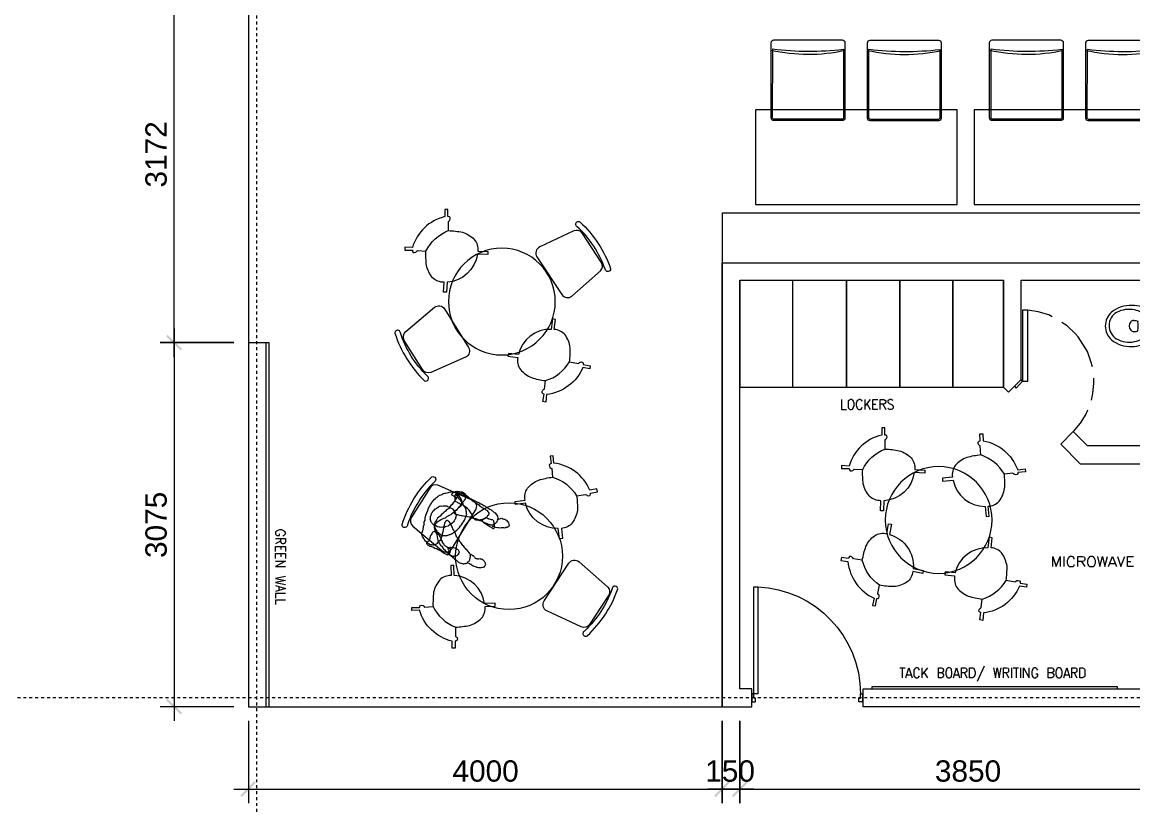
# Model space of a CAD drawing. Header units: feet. Extents: x 24 to 2788, y 15 to 613.
# Drawn here: x 174.3 to 268, y 223.9 to 289.9 of the extents above; entities that cross this region are included whole.
import ezdxf

# ---------------------------------------------------------------- set-up
doc = ezdxf.new("R2010")
doc.units = ezdxf.units.FT
doc.header["$MEASUREMENT"] = 0
doc.linetypes.add('DASHED', pattern=[0.5, 0.25, -0.25])
doc.layers.get('0').update_dxf_attribs({"color": 255, "lineweight": 0})
for name, color, linetype, lineweight in [('Dimmension', 250, 'Continuous', 0), ('Furnatures', 30, 'Continuous', 15), ('Object', 5, 'Continuous', 0), ('Pluming', 4, 'Continuous', 13), ('Text', 251, 'Continuous', 9)]:
    doc.layers.add(name, color=color, linetype=linetype, lineweight=lineweight)
doc.layers.add('Doors', color=7, linetype='Continuous')
doc.layers.add('Grid', color=1, linetype='Continuous')
doc.styles.add('PDF Arial', font='arial.ttf')

# ---------------------------------------------------------------- blocks, each defined once
blk = doc.blocks.new('Chair 6')
at = {"layer": 'Furnatures', "lineweight": 0}
blk.add_lwpolyline([(0.1114, -0.0693), (0.1114, -0.1455, -0.048453), (0.124, -0.1578, -0.197033), (0.1261, -0.1798, -0.226598), (0.1077, -0.1879), (0.1077, -0.2471), (0.0823, -0.2471), (0.0823, -0.1879, -0.26862), (-0.1929, 0.0746), (-0.2564, 0.0704), (-0.2564, 0.0958), (-0.1929, 0.0958, -0.226598), (-0.1851, 0.1143, -0.197033), (-0.163, 0.1124, -0.048453), (-0.1505, 0.1), (-0.0785, 0.1043, 0.184946), (0.1106, -0.0693, 0.037926), (0.2306, -0.0552, 0.118397), (0.3301, 0.005, 0.201904), (0.3605, 0.1039), (0.4452, 0.1082), (0.4452, 0.1336), (0.3562, 0.1293, 0.359728), (0.1003, 0.3667), (0.096, 0.4514), (0.0706, 0.4514), (0.0749, 0.3667, 0.201904), (-0.0214, 0.3288, 0.118397), (-0.0737, 0.2249, 0.037926), (-0.0785, 0.1043)], format="xyb", dxfattribs=at)
blk = doc.blocks.new('Chair5')
at = {"layer": 'Furnatures', "lineweight": 0}
for points in [[(-0.2329, 0.4654, 0.929863), (-0.21, 0.424, -0.122122), (0.2189, 0.4223, 1.036812), (0.2405, 0.4635, 0.12256)], [(-0.191, 0.001, -0.451093), (-0.2475, 0.0654), (-0.201, 0.3836, -0.377014), (-0.143, 0.4287), (0.1475, 0.4288, -0.378245), (0.204, 0.3785), (0.248, 0.063, -0.451121), (0.191, -0.001)]]:
    blk.add_lwpolyline(points, format="xyb", close=True, dxfattribs=at)
blk = doc.blocks.new('Person')
at = {"layer": 'Object', "lineweight": 0}
for points in [[(-0.0839, -0.1905), (-0.0881, -0.1863), (-0.0881, -0.1778), (-0.0923, -0.1736), (-0.0923, -0.1651), (-0.0966, -0.1609), (-0.1008, -0.1524), (-0.1008, -0.144), (-0.105, -0.1355), (-0.1093, -0.127), (-0.1135, -0.1186), (-0.1135, -0.1059), (-0.122, -0.0889), (-0.1304, -0.0635), (-0.1347, -0.0424), (-0.1389, -0.0212), (-0.1389, -0.0127), (-0.1431, 0), (-0.1431, 0.0084), (-0.1431, 0.0169), (-0.1431, 0.0296), (-0.1431, 0.0381), (-0.1431, 0.0465), (-0.1431, 0.055), (-0.1431, 0.0677), (-0.1389, 0.0762), (-0.1389, 0.0846), (-0.1347, 0.0931), (-0.1347, 0.1016), (-0.1304, 0.1101), (-0.1262, 0.1185), (-0.1262, 0.127), (-0.122, 0.1312), (-0.1177, 0.1397), (-0.1093, 0.1482), (-0.105, 0.1566), (-0.1008, 0.1651), (-0.0966, 0.1693), (-0.0881, 0.1778), (-0.0839, 0.182), (-0.0754, 0.1905), (-0.0669, 0.199), (-0.0627, 0.2032), (-0.0542, 0.2117), (-0.0457, 0.2159), (-0.0373, 0.2244), (-0.0288, 0.2286), (-0.0161, 0.2371), (-0.0076, 0.2413), (0.0008, 0.2455), (0.0093, 0.254), (0.022, 0.2582), (0.0305, 0.2625), (0.0347, 0.2625), (0.0389, 0.2625), (0.0432, 0.2625), (0.0474, 0.2625), (0.0516, 0.2625), (0.0559, 0.2625), (0.0601, 0.2625), (0.0643, 0.2582), (0.0686, 0.254), (0.0728, 0.2498), (0.0728, 0.2455), (0.077, 0.2455), (0.077, 0.2413), (0.077, 0.2371), (0.0813, 0.2328), (0.0813, 0.2244), (0.0813, 0.2117), (0.0813, 0.2032), (0.0813, 0.1905), (0.0813, 0.1778), (0.0813, 0.1651), (0.0813, 0.1524), (0.077, 0.1397), (0.0728, 0.127), (0.0686, 0.1143), (0.0686, 0.1016), (0.0601, 0.0889), (0.0559, 0.0719), (0.0516, 0.0592), (0.0474, 0.0465), (0.0389, 0.0338), (0.0347, 0.0254), (0.0262, 0.0127), (0.022, 0), (0.0135, -0.0085), (0.0051, -0.0212), (0.0008, -0.0297), (-0.0034, -0.0381), (-0.0119, -0.0508), (-0.0161, -0.0593), (-0.0203, -0.0678), (-0.0203, -0.0762), (-0.0246, -0.0847), (-0.0246, -0.0889), (-0.0246, -0.0932), (-0.0246, -0.0974), (-0.0246, -0.1016), (-0.0246, -0.1059), (-0.0203, -0.1101), (-0.0203, -0.1143), (-0.0161, -0.1186), (-0.0076, -0.127), (0.0008, -0.1355), (0.0093, -0.1397), (0.0262, -0.1524), (0.0432, -0.1694), (0.0474, -0.1736), (0.0559, -0.1821), (0.0643, -0.1905), (0.0686, -0.1948), (0.0686, -0.199), (0.0728, -0.2032), (0.0728, -0.2075), (0.0728, -0.2117), (0.0728, -0.2159), (0.0728, -0.2202), (0.0728, -0.2244), (0.0686, -0.2286), (0.0686, -0.2329), (0.0686, -0.2371), (0.0643, -0.2371), (0.0601, -0.2413), (0.0559, -0.2456), (0.0516, -0.2498), (0.0474, -0.2498), (0.0432, -0.254), (0.0389, -0.254), (0.0305, -0.2583), (0.0262, -0.2583), (0.0178, -0.2583), (0.0135, -0.2583), (0.0051, -0.2583), (-0.0034, -0.2583), (-0.0119, -0.254), (-0.0203, -0.254), (-0.0288, -0.2498), (-0.0373, -0.2456), (-0.0457, -0.2413), (-0.0542, -0.2371), (-0.0627, -0.2329), (-0.0669, -0.2286), (-0.0754, -0.2202), (-0.0796, -0.2159), (-0.0796, -0.2117), (-0.0839, -0.2075), (-0.0839, -0.2032), (-0.0839, -0.199), (-0.0839, -0.1948)], [(-0.0373, 0.2032), (-0.033, 0.2074), (-0.033, 0.2159), (-0.0288, 0.2201), (-0.0288, 0.2244), (-0.0246, 0.2286), (-0.0203, 0.2328), (-0.0161, 0.2371), (-0.0119, 0.2413), (-0.0076, 0.2455), (-0.0034, 0.2455), (0.0051, 0.2498), (0.0093, 0.2498), (0.0135, 0.2498), (0.0178, 0.254), (0.0262, 0.254), (0.0347, 0.254), (0.0474, 0.254), (0.0643, 0.254), (0.077, 0.254), (0.0897, 0.254), (0.1067, 0.2498), (0.1236, 0.2498), (0.1363, 0.2455), (0.1702, 0.2413), (0.1871, 0.2413), (0.204, 0.2413), (0.221, 0.2371), (0.2379, 0.2371), (0.2506, 0.2371), (0.2675, 0.2371), (0.276, 0.2371), (0.2802, 0.2371), (0.2887, 0.2371), (0.2929, 0.2371), (0.3014, 0.2328), (0.3056, 0.2328), (0.3099, 0.2286), (0.3141, 0.2286), (0.3183, 0.2244), (0.3183, 0.2201), (0.3183, 0.2159), (0.3226, 0.2117), (0.3226, 0.2074), (0.3183, 0.199), (0.3183, 0.1947), (0.3183, 0.1863), (0.3141, 0.182), (0.3099, 0.1736), (0.3099, 0.1693), (0.3056, 0.1609), (0.3014, 0.1566), (0.2972, 0.1482), (0.2929, 0.1439), (0.2845, 0.1397), (0.2802, 0.1355), (0.276, 0.1312), (0.2718, 0.127), (0.2633, 0.1228), (0.2591, 0.1228), (0.2548, 0.1185), (0.2506, 0.1185), (0.2464, 0.1185), (0.2379, 0.1185), (0.2337, 0.1228), (0.2294, 0.1228), (0.2252, 0.127), (0.221, 0.127), (0.2167, 0.1312), (0.204, 0.1355), (0.1956, 0.1439), (0.1829, 0.1482), (0.1702, 0.1566), (0.1617, 0.1609), (0.1575, 0.1609), (0.149, 0.1651), (0.1405, 0.1651), (0.1321, 0.1693), (0.1236, 0.1693), (0.1151, 0.1693), (0.1067, 0.1693), (0.0897, 0.1693), (0.0686, 0.1651), (0.0601, 0.1651), (0.0516, 0.1651), (0.0474, 0.1651), (0.0389, 0.1651), (0.0305, 0.1651), (0.0262, 0.1651), (0.022, 0.1651), (0.0178, 0.1651), (0.0178, 0.1693), (0.0135, 0.1693), (0.0135, 0.1736), (0.0135, 0.1778), (0.0135, 0.182), (0.0178, 0.1905), (0.0178, 0.1947), (0.0135, 0.1947), (0.0093, 0.1947), (0.0051, 0.1947), (0.0008, 0.1947), (-0.0034, 0.1947), (-0.0119, 0.1947), (-0.0161, 0.1947), (-0.0246, 0.1947), (-0.0288, 0.1947), (-0.033, 0.1947), (-0.033, 0.199), (-0.0373, 0.199)], [(0.0178, 0.1609), (0.0135, 0.1439), (0.0135, 0.127), (0.0093, 0.1143), (0.0051, 0.0974), (0.0051, 0.0804), (-0.0034, 0.0677), (-0.0076, 0.0508), (-0.0119, 0.0338), (-0.0161, 0.0211), (-0.0203, 0.0084), (-0.0246, -0.0085), (-0.0288, -0.0212), (-0.033, -0.0339), (-0.033, -0.0466), (-0.033, -0.0508), (-0.033, -0.0551), (-0.033, -0.0635), (-0.033, -0.0678), (-0.033, -0.072), (-0.033, -0.0805), (-0.033, -0.0847), (-0.0288, -0.0889), (-0.0288, -0.0932), (-0.0246, -0.0974), (-0.0246, -0.1016), (-0.0203, -0.1059), (-0.0161, -0.1101), (-0.0119, -0.1143), (-0.0076, -0.1186), (-0.0034, -0.1228), (0.0051, -0.127), (0.0093, -0.127), (0.0178, -0.1313), (0.022, -0.1355), (0.0305, -0.1355), (0.0347, -0.1355), (0.0432, -0.1397), (0.0474, -0.1397), (0.0559, -0.1397), (0.0601, -0.1397), (0.0686, -0.1397), (0.0728, -0.1355), (0.0813, -0.1355), (0.0855, -0.1355), (0.0897, -0.1313), (0.0982, -0.127), (0.1024, -0.127), (0.1067, -0.1228), (0.1109, -0.1186), (0.1151, -0.1143), (0.1194, -0.1059), (0.1236, -0.1016), (0.1278, -0.0974), (0.1321, -0.0932), (0.1363, -0.0847), (0.1405, -0.0805), (0.1448, -0.0678), (0.1532, -0.0551), (0.1575, -0.0381), (0.1617, -0.0254), (0.1659, -0.0085), (0.1659, 0.0084), (0.1702, 0.0211), (0.1702, 0.0381), (0.1702, 0.0508), (0.1702, 0.0677), (0.1702, 0.0804), (0.1659, 0.0931), (0.1659, 0.0974), (0.1659, 0.1058), (0.1617, 0.1101), (0.1617, 0.1185), (0.1575, 0.1228), (0.1532, 0.127), (0.149, 0.1355), (0.1448, 0.1397), (0.1405, 0.1439), (0.1363, 0.1482), (0.1321, 0.1566), (0.1236, 0.1609), (0.1151, 0.1651), (0.1067, 0.1693), (0.0982, 0.1736), (0.0897, 0.182), (0.077, 0.1863), (0.0643, 0.1905), (0.0559, 0.1947), (0.0432, 0.199), (0.0305, 0.2032), (0.022, 0.2074), (0.0178, 0.2074), (0.0135, 0.2117), (0.0093, 0.2117), (0.0051, 0.2117), (0.0008, 0.2117), (-0.0034, 0.2117), (-0.0076, 0.2117), (-0.0076, 0.2074), (-0.0076, 0.2032), (-0.0034, 0.199), (-0.0034, 0.1947), (0.0008, 0.1947), (0.0051, 0.1863), (0.0093, 0.1778), (0.0135, 0.1736), (0.0135, 0.1693), (0.0135, 0.1651)], [(0.2167, 0.2582), (0.2252, 0.2582), (0.2379, 0.2582), (0.2464, 0.2582), (0.2591, 0.2582), (0.2675, 0.2582), (0.276, 0.2582), (0.2845, 0.2582), (0.2929, 0.2582), (0.2972, 0.2582), (0.3056, 0.2582), (0.3141, 0.2582), (0.3183, 0.2582), (0.3268, 0.2582), (0.331, 0.2582), (0.3437, 0.254), (0.3522, 0.254), (0.3607, 0.254), (0.3691, 0.2498), (0.3776, 0.2455), (0.3818, 0.2455), (0.3903, 0.2413), (0.3945, 0.2371), (0.3988, 0.2328), (0.403, 0.2286), (0.403, 0.2244), (0.4072, 0.2201), (0.4072, 0.2117), (0.4115, 0.2074), (0.4115, 0.2032), (0.4115, 0.199), (0.4115, 0.1905), (0.4115, 0.1863), (0.4072, 0.182), (0.4072, 0.1778), (0.4072, 0.1736), (0.403, 0.1693), (0.3988, 0.1651), (0.3988, 0.1609), (0.3945, 0.1566), (0.3903, 0.1524), (0.3861, 0.1482), (0.3818, 0.1482), (0.3776, 0.1439), (0.3734, 0.1439), (0.3691, 0.1439), (0.3607, 0.1397), (0.3564, 0.1397), (0.3522, 0.1397), (0.3437, 0.1397), (0.3395, 0.1397), (0.331, 0.1355), (0.3226, 0.1355), (0.3183, 0.1355), (0.3099, 0.1355), (0.3014, 0.1355), (0.2929, 0.1355), (0.2845, 0.1312), (0.276, 0.1312), (0.2633, 0.1312), (0.2548, 0.127), (0.2464, 0.127), (0.2337, 0.1228), (0.2252, 0.1185), (0.2125, 0.1143), (0.1998, 0.1143), (0.1786, 0.1058), (0.1575, 0.0974), (0.1448, 0.0931), (0.1363, 0.0889), (0.1278, 0.0846), (0.1151, 0.0804), (0.1067, 0.0804), (0.0982, 0.0762), (0.094, 0.0762), (0.0855, 0.0719), (0.0813, 0.0719), (0.0728, 0.0719), (0.0686, 0.0762), (0.0643, 0.0762), (0.0643, 0.0804), (0.0643, 0.0846), (0.0643, 0.0889), (0.0643, 0.0931), (0.0643, 0.0974), (0.0643, 0.1016), (0.0686, 0.1143), (0.0728, 0.127), (0.0728, 0.1397), (0.077, 0.1524), (0.077, 0.1566), (0.077, 0.1609), (0.077, 0.1693), (0.077, 0.1736), (0.077, 0.1778), (0.0728, 0.1863), (0.0686, 0.1905), (0.0686, 0.1947), (0.0643, 0.199), (0.0601, 0.2032), (0.0516, 0.2074), (0.0474, 0.2117), (0.0389, 0.2117), (0.0305, 0.2159), (0.0135, 0.2201), (0.0093, 0.2201), (0.0008, 0.2244), (-0.0034, 0.2244), (-0.0119, 0.2286), (-0.0161, 0.2286), (-0.0203, 0.2286), (-0.0246, 0.2328), (-0.0203, 0.2328), (-0.0161, 0.2328), (-0.0119, 0.2371), (-0.0076, 0.2371), (-0.0034, 0.2371), (0.0008, 0.2371), (0.0051, 0.2371), (0.0135, 0.2371), (0.0178, 0.2413), (0.0262, 0.2413), (0.0347, 0.2413), (0.0432, 0.2413), (0.0516, 0.2413), (0.0643, 0.2455), (0.0728, 0.2455), (0.0855, 0.2455), (0.0982, 0.2498), (0.1151, 0.2498), (0.1278, 0.2498), (0.1448, 0.254), (0.1617, 0.254), (0.1786, 0.254), (0.1956, 0.2582)], [(0.2972, 0.1482), (0.3141, 0.182), (0.3226, 0.182), (0.3268, 0.182), (0.331, 0.182), (0.3353, 0.182), (0.3395, 0.182), (0.3437, 0.1863), (0.3522, 0.1863), (0.3607, 0.1905), (0.3649, 0.1905), (0.3691, 0.1905), (0.3691, 0.1947), (0.3734, 0.1947), (0.3776, 0.1905), (0.3818, 0.1905), (0.3861, 0.1863), (0.3861, 0.182), (0.3903, 0.182), (0.3945, 0.1736), (0.403, 0.1651), (0.4072, 0.1609), (0.4115, 0.1524), (0.4157, 0.1482), (0.4157, 0.1439), (0.4157, 0.1397), (0.4199, 0.1397), (0.4199, 0.1355), (0.4199, 0.1312), (0.4157, 0.1312), (0.4115, 0.1312), (0.4072, 0.1312), (0.403, 0.1312), (0.3988, 0.1312), (0.3903, 0.1312), (0.3861, 0.1312), (0.3818, 0.1312), (0.3776, 0.1312), (0.3734, 0.1312), (0.3691, 0.1312), (0.3649, 0.1312), (0.3607, 0.1312), (0.348, 0.1312), (0.3353, 0.1312), (0.331, 0.1312), (0.3226, 0.1355), (0.3183, 0.1355), (0.3141, 0.1355), (0.3099, 0.1355), (0.3056, 0.1397), (0.3014, 0.1439), (0.2972, 0.1439)], [(-0.0796, -0.0762), (-0.0839, -0.0678), (-0.0881, -0.0593), (-0.0923, -0.0508), (-0.0923, -0.0424), (-0.0966, -0.0297), (-0.0966, -0.0212), (-0.0966, -0.0127), (-0.0966, -0.0043), (-0.0923, 0.0084), (-0.0923, 0.0169), (-0.0881, 0.0254), (-0.0839, 0.0338), (-0.0796, 0.0423), (-0.0754, 0.0508), (-0.0711, 0.0592), (-0.0627, 0.0677), (-0.0542, 0.0719), (-0.0457, 0.0804), (-0.0373, 0.0846), (-0.0288, 0.0889), (-0.0203, 0.0931), (-0.0119, 0.0931), (0.0008, 0.0974), (0.0093, 0.0974), (0.022, 0.0974), (0.0305, 0.0974), (0.0389, 0.0974), (0.0474, 0.0931), (0.0559, 0.0889), (0.0643, 0.0846), (0.0728, 0.0804), (0.077, 0.0804), (0.077, 0.0762), (0.0813, 0.0719), (0.0855, 0.0719), (0.0855, 0.0677), (0.0897, 0.0635), (0.094, 0.055), (0.094, 0.0465), (0.0982, 0.0381), (0.0982, 0.0296), (0.0982, 0.0169), (0.0982, 0.0084), (0.0982, 0), (0.094, -0.0085), (0.0897, -0.0212), (0.0855, -0.0297), (0.0813, -0.0381), (0.077, -0.0466), (0.0686, -0.0551), (0.0601, -0.0635), (0.0559, -0.072), (0.0474, -0.0762), (0.0347, -0.0847), (0.0262, -0.0889), (0.0178, -0.0932), (0.0051, -0.0974), (-0.0034, -0.0974), (-0.0161, -0.0974), (-0.0246, -0.1016), (-0.033, -0.0974), (-0.0415, -0.0974), (-0.05, -0.0974), (-0.0542, -0.0932), (-0.0584, -0.0932), (-0.0627, -0.0889), (-0.0669, -0.0889), (-0.0711, -0.0847), (-0.0754, -0.0805), (-0.0754, -0.0762)], [(0.1617, -0.2371), (0.1702, -0.2371), (0.1829, -0.2413), (0.1956, -0.2413), (0.204, -0.2456), (0.2125, -0.2456), (0.221, -0.2498), (0.2337, -0.2498), (0.2421, -0.2498), (0.2464, -0.254), (0.2548, -0.254), (0.2633, -0.254), (0.2718, -0.2583), (0.276, -0.2583), (0.2845, -0.2583), (0.2887, -0.2583), (0.2929, -0.2583), (0.3056, -0.2625), (0.3141, -0.2625), (0.3226, -0.2625), (0.331, -0.2583), (0.3395, -0.2583), (0.3437, -0.254), (0.3522, -0.254), (0.3564, -0.2498), (0.3607, -0.2456), (0.3649, -0.2413), (0.3691, -0.2371), (0.3734, -0.2329), (0.3776, -0.2244), (0.3776, -0.2202), (0.3776, -0.2159), (0.3818, -0.2075), (0.3818, -0.2032), (0.3818, -0.199), (0.3776, -0.1905), (0.3776, -0.1863), (0.3776, -0.1821), (0.3734, -0.1778), (0.3734, -0.1694), (0.3691, -0.1651), (0.3649, -0.1609), (0.3649, -0.1567), (0.3607, -0.1567), (0.3564, -0.1524), (0.3522, -0.1482), (0.3437, -0.1482), (0.3395, -0.144), (0.3353, -0.144), (0.3268, -0.1397), (0.3226, -0.1397), (0.3141, -0.1355), (0.3099, -0.1355), (0.3014, -0.1313), (0.2929, -0.1313), (0.2845, -0.127), (0.276, -0.1228), (0.2675, -0.1228), (0.2591, -0.1186), (0.2506, -0.1143), (0.2421, -0.1101), (0.2294, -0.1059), (0.221, -0.1016), (0.2125, -0.0974), (0.1998, -0.0932), (0.1871, -0.0847), (0.1786, -0.0805), (0.1575, -0.0635), (0.1363, -0.0508), (0.1236, -0.0466), (0.1151, -0.0381), (0.1067, -0.0339), (0.094, -0.0254), (0.0855, -0.0212), (0.0813, -0.017), (0.0728, -0.0127), (0.0643, -0.0127), (0.0601, -0.0085), (0.0559, -0.0085), (0.0516, -0.0085), (0.0474, -0.0085), (0.0432, -0.0127), (0.0389, -0.017), (0.0389, -0.0212), (0.0389, -0.0254), (0.0389, -0.0297), (0.0389, -0.0339), (0.0389, -0.0424), (0.0432, -0.0466), (0.0432, -0.0551), (0.0474, -0.0593), (0.0474, -0.0678), (0.0516, -0.0805), (0.0643, -0.1101), (0.0686, -0.127), (0.0728, -0.1355), (0.0728, -0.1397), (0.077, -0.1482), (0.077, -0.1524), (0.077, -0.1609), (0.0813, -0.1651), (0.0813, -0.1694), (0.0813, -0.1736), (0.0813, -0.1778), (0.0813, -0.1821), (0.0813, -0.1863), (0.0813, -0.1905), (0.077, -0.1948), (0.077, -0.199), (0.0813, -0.199), (0.0813, -0.2032), (0.0813, -0.2075), (0.0855, -0.2075), (0.0897, -0.2075), (0.0897, -0.2117), (0.094, -0.2117), (0.1024, -0.2159), (0.1067, -0.2159), (0.1109, -0.2202), (0.1194, -0.2202), (0.1278, -0.2244), (0.1363, -0.2286), (0.149, -0.2329), (0.1532, -0.2329)], [(-0.0034, -0.2498), (-0.0034, -0.254), (-0.0034, -0.2583), (-0.0034, -0.2625), (-0.0034, -0.2667), (0.0008, -0.2667), (0.0051, -0.271), (0.0093, -0.271), (0.0135, -0.271), (0.0178, -0.271), (0.022, -0.271), (0.0262, -0.271), (0.0305, -0.271), (0.0389, -0.2667), (0.0516, -0.2667), (0.0643, -0.2625), (0.077, -0.2625), (0.0897, -0.2583), (0.1067, -0.2583), (0.1194, -0.2583), (0.1321, -0.2583), (0.1448, -0.2583), (0.1532, -0.2583), (0.1659, -0.2583), (0.1744, -0.2583), (0.1786, -0.2583), (0.1829, -0.2583), (0.1871, -0.2583), (0.1913, -0.2583), (0.1956, -0.2583), (0.1998, -0.254), (0.204, -0.2498), (0.204, -0.2456), (0.204, -0.2413), (0.2083, -0.2371), (0.2083, -0.2329), (0.2083, -0.2286), (0.204, -0.2244), (0.204, -0.2202), (0.204, -0.2159), (0.1998, -0.2117), (0.1998, -0.2075), (0.1956, -0.2032), (0.1913, -0.2032), (0.1871, -0.2032), (0.1829, -0.2032), (0.1786, -0.2032), (0.1744, -0.2032), (0.1659, -0.2032), (0.1575, -0.2032), (0.1532, -0.2032), (0.1448, -0.2032), (0.1405, -0.2032), (0.1363, -0.2032), (0.1321, -0.199), (0.1236, -0.1948), (0.1151, -0.1905), (0.1067, -0.1863), (0.1024, -0.1821), (0.0855, -0.1736), (0.0813, -0.1651), (0.0728, -0.1609), (0.0643, -0.1567), (0.0559, -0.1524), (0.0432, -0.1482), (0.0347, -0.144), (0.0262, -0.144), (0.022, -0.144), (0.0178, -0.144), (0.0135, -0.144), (0.0093, -0.144), (0.0051, -0.144), (0.0008, -0.1482), (-0.0034, -0.1482), (-0.0034, -0.1524), (-0.0076, -0.1524), (-0.0076, -0.1567), (-0.0076, -0.1609), (-0.0076, -0.1651), (-0.0076, -0.1694), (-0.0076, -0.1736), (-0.0076, -0.1821), (-0.0076, -0.1905), (-0.0034, -0.2117), (0.0008, -0.2244), (0.0008, -0.2329), (0.0008, -0.2371), (0.0008, -0.2413), (0.0008, -0.2456)], [(0.1998, -0.2413), (0.1956, -0.2413), (0.1956, -0.2371), (0.1956, -0.2329), (0.1956, -0.2286), (0.1913, -0.2244), (0.1913, -0.2202), (0.1871, -0.2159), (0.1829, -0.2159), (0.1786, -0.2117), (0.1744, -0.2075), (0.1744, -0.2032), (0.1744, -0.199), (0.1786, -0.1948), (0.1829, -0.1905), (0.1871, -0.1905), (0.1913, -0.1863), (0.1956, -0.1863), (0.1998, -0.1821), (0.2083, -0.1778), (0.221, -0.1736), (0.2252, -0.1736), (0.2294, -0.1736), (0.2337, -0.1736), (0.2421, -0.1736), (0.2464, -0.1736), (0.2506, -0.1736), (0.2548, -0.1736), (0.2591, -0.1778), (0.2633, -0.1778), (0.2675, -0.1821), (0.2675, -0.1863), (0.2718, -0.1863), (0.2718, -0.1905), (0.2718, -0.1948), (0.2718, -0.199), (0.276, -0.2032), (0.2718, -0.2075), (0.2718, -0.2117), (0.2718, -0.2159), (0.2718, -0.2202), (0.2675, -0.2244), (0.2675, -0.2286), (0.2633, -0.2286), (0.2591, -0.2329), (0.2548, -0.2371), (0.2548, -0.2413), (0.2464, -0.2413), (0.2421, -0.2456), (0.2379, -0.2456), (0.2337, -0.2456), (0.2252, -0.2456), (0.2167, -0.2456), (0.2125, -0.2456), (0.204, -0.2456), (0.204, -0.2413)]]:
    blk.add_lwpolyline(points, close=True, dxfattribs=at)
for points in [[(0.4115, 0.2244), (0.4157, 0.2286), (0.4199, 0.2286), (0.4199, 0.2328), (0.4242, 0.2371), (0.4284, 0.2413), (0.4326, 0.2413), (0.4369, 0.2455), (0.4411, 0.2455), (0.4496, 0.2455), (0.4581, 0.2498), (0.4665, 0.2498), (0.475, 0.2498), (0.4835, 0.2455), (0.4919, 0.2455), (0.5004, 0.2413), (0.5046, 0.2371), (0.5089, 0.2371), (0.5089, 0.2328), (0.5131, 0.2286), (0.5131, 0.2244), (0.5173, 0.2244), (0.5173, 0.2201), (0.5173, 0.2159), (0.5173, 0.2117), (0.5131, 0.2074), (0.5131, 0.2032), (0.5089, 0.199), (0.5004, 0.1947), (0.4962, 0.1863), (0.4877, 0.182), (0.4792, 0.1778), (0.4708, 0.1736), (0.4623, 0.1651), (0.4496, 0.1609), (0.4411, 0.1566), (0.4284, 0.1524), (0.4199, 0.1482), (0.4072, 0.1482), (0.3988, 0.1439)], [(0.3861, -0.2244), (0.3903, -0.2244), (0.3945, -0.2244), (0.403, -0.2244), (0.4072, -0.2244), (0.4242, -0.2244), (0.4369, -0.2244), (0.4496, -0.2202), (0.4581, -0.2202), (0.4623, -0.2202), (0.4665, -0.2159), (0.475, -0.2159), (0.4792, -0.2117), (0.4835, -0.2117), (0.4877, -0.2075), (0.4919, -0.2075), (0.4962, -0.2032), (0.5046, -0.1948), (0.5089, -0.1905), (0.5131, -0.1863), (0.5173, -0.1821), (0.5173, -0.1778), (0.5173, -0.1736), (0.5173, -0.1694), (0.5173, -0.1651), (0.5173, -0.1609), (0.5131, -0.1567), (0.5089, -0.1524), (0.5046, -0.1482), (0.5004, -0.1482), (0.4962, -0.144), (0.4919, -0.144), (0.4835, -0.1397), (0.4792, -0.1397), (0.475, -0.1397), (0.4665, -0.1397), (0.4623, -0.144), (0.4581, -0.144), (0.4538, -0.144), (0.4453, -0.1524), (0.4369, -0.1567), (0.4326, -0.1567), (0.4284, -0.1567), (0.4242, -0.1609), (0.4199, -0.1609), (0.4157, -0.1609), (0.4115, -0.1609), (0.4072, -0.1567), (0.403, -0.1567), (0.3988, -0.1524), (0.3945, -0.1524), (0.3903, -0.1524), (0.3861, -0.1524), (0.3776, -0.1524), (0.3734, -0.1524), (0.3691, -0.1524), (0.3649, -0.1524)]]:
    blk.add_lwpolyline(points, dxfattribs=at)
blk = doc.blocks.new('Table3')
at = {"layer": 'Furnatures', "lineweight": 0}
blk.add_circle((0, 0), 0.4509, dxfattribs=at)
blk = doc.blocks.new('Door')
at = {"layer": 'Doors', "lineweight": 5}
for points in [[(-0.059, 0.08), (-0.021, 0.08), (-0.021, 1.152), (-0.059, 1.152)], [(-1.109, 0), (-1.071, 0), (-1.071, 0.038), (-1.088, 0.038), (-1.088, 0.08), (-1.109, 0.08)], [(0, 0), (-0.038, 0), (-0.038, 0.038), (-0.021, 0.038), (-0.021, 0.08), (0, 0.08)]]:
    blk.add_lwpolyline(points, close=True, dxfattribs=at)
blk.add_arc((-0.015, 0.079), 1.073, 92.3612, 179.9488, dxfattribs=at)
blk = doc.blocks.new('Chair4')
at = {"layer": 'Furnatures', "lineweight": 0}
for points in [[(0.6585, -0.3112), (0.0235, -0.3112, -0.408105), (0, -0.2879), (0, 0.2879, -0.414185), (0.0233, 0.3112), (0.6583, 0.3112, -0.414203), (0.6816, 0.2879), (0.6816, -0.2879, -0.414185), (0.6583, -0.3112)], [(0.6585, -0.2985), (0.0766, -0.2983, 0.059211), (0.0789, 0.2985), (0.6583, 0.2985, -0.414258), (0.6689, 0.2879), (0.6689, -0.2879, -0.414258), (0.6583, -0.2985)]]:
    blk.add_lwpolyline(points, format="xyb", dxfattribs=at)
blk.add_arc((-1.3258, 0.0037), 1.4466, 347.42989, 12.27222, dxfattribs=at)
blk = doc.blocks.new('Toilet 1')
at = {"layer": 'Pluming', "lineweight": 0}
for points in [[(0, 2.562), (0, -2.625), (-0.458, -2.625, -0.399659), (-0.72, -2.35, -0.191995), (-0.737, -2.394, -0.237145), (-1.08, -2.562), (-2.413, -2.562, -0.388688), (-2.837, -2.138), (-2.921, -0.064), (-2.837, 2.053, -0.401104), (-2.392, 2.477), (-1.038, 2.477, -0.3575), (-0.737, 2.287, -0.191995), (-0.72, 2.243, 0.191995)], [(0, 2.583), (-0.445, 2.582, 0.414213), (-0.72, 2.307)], [(-2.889, 1.138, 0.017331), (-4.573, 1.545, 0.011626), (-5.378, 1.643, 0.180908), (-7.111, 1.073, 0.440691), (-7.111, -1.27, 0.181696), (-5.391, -1.834, 0.034528), (-4.573, -1.715, 0.015093), (-2.87, -1.308)], [(-5.175, 1.264, 0.165153), (-6.67, 1.058, 0.571941), (-6.67, -1.186, 0.179597), (-5.17, -1.416, 0.068995), (-4.518, -1.185, 0.250971), (-3.897, -0.278, 0.054511), (-3.897, 0.113, 0.25088), (-4.523, 1.033, 0.068995), (-5.175, 1.264)], [(-5.228, 0.379, 0.236067), (-5.483, 0.252, 0.353499), (-5.482, -0.445, 0.236042), (-5.228, -0.572)], [(-5.228, 0.379), (-5.017, 0.379, -0.380629), (-4.869, 0.248)], [(-5.017, -0.572, 0.380629), (-4.87, -0.441, 0.058069), (-4.87, 0.25)]]:
    blk.add_lwpolyline(points, format="xyb", dxfattribs=at)
for points in [[(-0.72, 2.307), (-0.72, -2.265)], [(-0.72, -2.35), (-0.72, 2.265)], [(0, 2.328), (0, -2.328)], [(-5.228, -0.572), (-5.017, -0.572)]]:
    blk.add_lwpolyline(points, dxfattribs=at)
for centre in [(-3.366, 0.719), (-3.366, -0.889)]:
    blk.add_circle(centre, 0.0635, dxfattribs=at)

msp = doc.modelspace()

# ---------------------------------------------------------------- linework, layer by layer
at = {"color": 255, "lineweight": 0, "transparency": 33554559}
for points in [[(353.336, 363.158), (233.356, 363.158), (233.356, 393.64), (193.349, 393.64), (193.349, 232.128), (235.854, 232.128), (235.854, 233.652), (234.838, 233.652), (234.838, 268.156), (257.107, 268.156), (257.107, 259.139), (257.53, 258.715), (258.588, 259.774), (258.588, 268.156), (273.321, 268.156)], [(273.321, 273.829), (233.356, 273.829), (233.356, 269.638), (233.356, 232.128), (233.356, 269.638), (273.321, 269.638), (273.321, 363.158), (233.356, 363.158), (233.356, 393.64), (233.356, 358.967), (273.321, 358.967)], [(234.838, 268.156), (234.838, 259.139), (257.107, 259.139), (257.107, 268.156)], [(239.325, 259.139), (239.325, 268.156)], [(193.349, 262.907), (195.084, 262.907), (195.084, 232.128)], [(194.83, 262.907), (194.83, 232.128)], [(273.321, 254.185), (264.177, 254.185), (262.991, 255.371), (261.933, 254.312), (263.584, 252.661), (273.321, 252.661)], [(196.27, 246.607), (196.354, 246.607), (196.481, 246.734), (196.481, 246.861), (196.439, 246.946), (196.185, 247.073), (195.973, 247.073), (195.846, 247.031), (195.677, 246.946), (195.635, 246.861), (195.635, 246.734), (195.677, 246.692), (195.762, 246.607), (195.973, 246.607), (195.973, 246.734)], [(195.635, 246.353), (196.481, 246.353), (196.481, 246.057), (196.439, 245.972), (196.397, 245.93), (196.312, 245.887), (196.227, 245.887), (196.185, 245.93), (196.143, 245.972), (196.1, 246.057), (196.1, 246.353)], [(196.1, 246.142), (195.635, 245.887)], [(195.635, 245.252), (195.635, 245.676), (196.481, 245.676), (196.481, 245.252)], [(196.1, 245.676), (196.1, 245.422)], [(195.635, 244.66), (195.635, 245.083), (196.481, 245.083), (196.481, 244.66)], [(196.1, 245.083), (196.1, 244.787)], [(195.635, 244.448), (196.481, 244.448), (195.635, 243.982), (196.481, 243.982)], [(196.481, 243.136), (195.635, 242.966), (196.481, 242.797), (195.635, 242.628), (196.481, 242.458)], [(195.635, 242.374), (196.481, 242.12), (195.635, 241.866)], [(195.931, 242.289), (195.931, 241.95)], [(196.481, 241.696), (195.635, 241.696), (195.635, 241.315)], [(196.481, 241.146), (195.635, 241.146), (195.635, 240.765)]]:
    msp.add_lwpolyline(points, dxfattribs=at)
for points in [[(243.855, 268.156), (243.855, 259.139)], [(248.343, 268.156), (248.343, 259.139)], [(252.831, 268.156), (252.831, 259.139)], [(245.972, 233.652), (266.717, 233.652), (266.717, 233.822), (245.972, 233.822)]]:
    msp.add_lwpolyline(points, close=True, dxfattribs=at)
at = {"color": 255, "lineweight": 0, "ltscale": 2.806877, "transparency": 33554559}
msp.add_lwpolyline([(282.169, 233.652), (282.169, 232.128), (245.252, 232.128), (245.252, 233.652), (295.082, 233.652)], dxfattribs=at)
at = {"layer": 'Dimmension', "color": 250, "lineweight": 0}
for points in [[(187.083, 261.679), (187.083, 295.802)], [(187.083, 264.092), (187.083, 230.943)], [(192.121, 232.128), (185.897, 232.128)], [(192.121, 225.185), (234.541, 225.185)], [(236.023, 225.185), (234.838, 225.185), (233.356, 225.185), (232.128, 225.185)], [(233.652, 225.185), (274.549, 225.185)]]:
    msp.add_lwpolyline(points, dxfattribs=at)
for points in [[(185.897, 262.907), (192.121, 262.907)], [(233.356, 224), (233.356, 230.943)], [(234.838, 224), (234.838, 230.943)]]:
    msp.add_lwpolyline(points, close=True, dxfattribs=at)
at = {"layer": 'Dimmension', "color": 250, "lineweight": 0, "transparency": 33554559}
msp.add_lwpolyline([(193.349, 230.943), (193.349, 224)], dxfattribs=at)
for points in [[(187.76, 262.356), (186.405, 263.415), (186.532, 263.542)], [(186.532, 263.542), (186.405, 263.415), (187.76, 262.356)], [(187.633, 262.229), (187.76, 262.356), (186.405, 263.415)], [(186.405, 263.415), (187.76, 262.356), (187.633, 262.229)], [(186.532, 232.806), (186.405, 232.679), (187.76, 231.62)], [(186.405, 232.679), (187.76, 231.62), (187.633, 231.493)], [(193.857, 225.863), (192.798, 224.508), (192.671, 224.635)], [(193.984, 225.736), (193.857, 225.863), (192.798, 224.508)], [(232.679, 224.635), (232.806, 224.508), (233.864, 225.863)], [(232.679, 224.635), (232.806, 224.508), (233.864, 225.863)], [(232.806, 224.508), (233.864, 225.863), (233.991, 225.736)], [(232.806, 224.508), (233.864, 225.863), (233.991, 225.736)], [(235.388, 225.863), (234.287, 224.508), (234.16, 224.635)], [(235.388, 225.863), (234.287, 224.508), (234.16, 224.635)], [(235.515, 225.736), (235.388, 225.863), (234.287, 224.508)], [(235.515, 225.736), (235.388, 225.863), (234.287, 224.508)]]:
    msp.add_solid(points, dxfattribs=at)
at = {"layer": 'Doors', "color": 255, "lineweight": 0, "transparency": 33554559}
msp.add_lwpolyline([(258.715, 265.616), (258.715, 259.647), (259.139, 259.647), (259.139, 265.616)], close=True, dxfattribs=at)
for points in [[(261.213, 265.066), (260.917, 265.235), (260.028, 265.489), (259.139, 265.616)], [(263.415, 263.372), (263.161, 263.669), (262.483, 264.304), (262.018, 264.6)], [(264.6, 260.832), (264.473, 261.298), (264.177, 262.145), (263.415, 263.372)], [(258.038, 259.223), (258.165, 259.054), (258.461, 259.35), (258.715, 259.647), (258.588, 259.774)], [(264.515, 258.038), (264.642, 258.588), (264.727, 259.477), (264.727, 259.901)], [(264.177, 257.191), (264.05, 256.853), (263.584, 256.09), (262.991, 255.371)]]:
    msp.add_lwpolyline(points, dxfattribs=at)
at = {"layer": 'Furnatures', "lineweight": 9}
for points in [[(253.193, 274.544), (253.193, 282.545), (236.174, 282.545), (236.174, 274.544)], [(271.628, 274.544), (271.628, 282.545), (254.609, 282.545), (254.609, 274.544)]]:
    msp.add_lwpolyline(points, close=True, dxfattribs=at)
at = {"layer": 'Grid', "linetype": 'DASHED', "lineweight": 0}
for points in [[(194.068, 118.761), (194.068, 537.879)], [(552.602, 232.89), (57.619, 232.89)]]:
    msp.add_lwpolyline(points, dxfattribs=at)
at = {"layer": 'Text', "lineweight": 0}
for points in [[(243.432, 258.08), (243.432, 257.234), (243.855, 257.234)], [(245.168, 257.911), (245.125, 257.996), (245.083, 258.038), (244.998, 258.08), (244.871, 258.08), (244.829, 258.038), (244.744, 257.996), (244.702, 257.911), (244.66, 257.784), (244.66, 257.572), (244.702, 257.445), (244.744, 257.361), (244.829, 257.276), (244.871, 257.234), (244.998, 257.234), (245.083, 257.276), (245.125, 257.361), (245.168, 257.445)], [(245.379, 258.08), (245.379, 257.234)], [(245.845, 258.08), (245.379, 257.53)], [(246.48, 257.234), (246.057, 257.234), (246.057, 258.08), (246.48, 258.08)], [(246.692, 257.234), (246.692, 258.08), (246.988, 258.08), (247.073, 258.038), (247.115, 258.038), (247.158, 257.953), (247.158, 257.869), (247.115, 257.784), (247.073, 257.742), (246.988, 257.699), (246.692, 257.699)], [(247.793, 257.996), (247.708, 258.038), (247.623, 258.08), (247.496, 258.08), (247.412, 258.038), (247.327, 257.996), (247.327, 257.911), (247.369, 257.826), (247.412, 257.784), (247.454, 257.742), (247.666, 257.657), (247.708, 257.615), (247.75, 257.572), (247.793, 257.488), (247.793, 257.361), (247.708, 257.276), (247.623, 257.234), (247.496, 257.234), (247.412, 257.276), (247.327, 257.361)], [(245.549, 257.742), (245.845, 257.234)], [(246.057, 257.699), (246.311, 257.699)], [(246.904, 257.699), (247.158, 257.234)], [(261.255, 243.982), (261.255, 244.829), (261.552, 243.982), (261.89, 244.829), (261.89, 243.982)], [(262.187, 244.829), (262.187, 243.982)], [(263.076, 244.617), (263.076, 244.702), (262.991, 244.787), (262.907, 244.829), (262.737, 244.829), (262.653, 244.787), (262.568, 244.702), (262.526, 244.617), (262.483, 244.49), (262.483, 244.279), (262.526, 244.152), (262.568, 244.067), (262.653, 243.982), (262.737, 243.982), (262.907, 243.982), (262.991, 243.982), (263.076, 244.067), (263.076, 244.152)], [(263.372, 243.982), (263.372, 244.829), (263.753, 244.829), (263.88, 244.787), (263.923, 244.744), (263.965, 244.66), (263.965, 244.575), (263.923, 244.49), (263.88, 244.448), (263.753, 244.406), (263.372, 244.406)], [(265.023, 244.829), (265.235, 243.982), (265.447, 244.829), (265.658, 243.982), (265.87, 244.829)], [(265.955, 243.982), (266.293, 244.829), (266.632, 243.982)], [(266.717, 244.829), (267.013, 243.982), (267.352, 244.829)], [(268.072, 243.982), (267.564, 243.982), (267.564, 244.829), (268.072, 244.829)], [(263.669, 244.406), (263.965, 243.982)], [(266.082, 244.236), (266.505, 244.236)], [(267.564, 244.406), (267.86, 244.406)], [(248.343, 235.43), (248.809, 235.43)], [(248.555, 235.43), (248.555, 234.584)], [(248.851, 234.584), (249.105, 235.43), (249.401, 234.584)], [(249.994, 235.219), (249.952, 235.303), (249.909, 235.388), (249.825, 235.43), (249.698, 235.43), (249.655, 235.388), (249.571, 235.303), (249.528, 235.219), (249.528, 235.092), (249.528, 234.88), (249.528, 234.753), (249.571, 234.668), (249.655, 234.626), (249.698, 234.584), (249.825, 234.584), (249.909, 234.626), (249.952, 234.668), (249.994, 234.753)], [(250.206, 235.43), (250.206, 234.584)], [(250.671, 235.43), (250.206, 234.838)], [(251.857, 235.007), (251.984, 234.965), (251.984, 234.922), (252.026, 234.838), (252.026, 234.711), (251.984, 234.668), (251.984, 234.626), (251.857, 234.584), (251.603, 234.584), (251.603, 235.43), (251.857, 235.43), (251.984, 235.388), (251.984, 235.346), (252.026, 235.261), (252.026, 235.176), (251.984, 235.092), (251.984, 235.049), (251.857, 235.007), (251.603, 235.007)], [(252.873, 234.584), (253.127, 235.43), (253.381, 234.584)], [(253.55, 234.584), (253.55, 235.43), (253.847, 235.43), (253.931, 235.388), (253.974, 235.346), (254.016, 235.261), (254.016, 235.176), (253.974, 235.092), (253.931, 235.049), (253.847, 235.007), (253.55, 235.007)], [(255.455, 235.558), (254.863, 234.287)], [(256.26, 235.43), (256.429, 234.584), (256.556, 235.43), (256.726, 234.584), (256.895, 235.43)], [(257.107, 234.584), (257.107, 235.43), (257.361, 235.43), (257.488, 235.388), (257.53, 235.346), (257.53, 235.261), (257.53, 235.176), (257.53, 235.092), (257.488, 235.049), (257.361, 235.007), (257.107, 235.007)], [(257.784, 235.43), (257.784, 234.584)], [(257.911, 235.43), (258.377, 235.43)], [(258.165, 235.43), (258.165, 234.584)], [(258.546, 235.43), (258.546, 234.584)], [(258.8, 234.584), (258.8, 235.43), (259.266, 234.584), (259.266, 235.43)], [(259.985, 235.219), (259.943, 235.303), (259.858, 235.388), (259.816, 235.43), (259.689, 235.43), (259.604, 235.388), (259.562, 235.303), (259.52, 235.219), (259.477, 235.092), (259.477, 234.88), (259.52, 234.753), (259.562, 234.668), (259.604, 234.626), (259.689, 234.584), (259.816, 234.584), (259.858, 234.626), (259.943, 234.668), (259.985, 234.753), (259.985, 234.88), (259.816, 234.88)], [(261.171, 235.007), (261.255, 234.965), (261.298, 234.922), (261.34, 234.838), (261.34, 234.711), (261.298, 234.668), (261.255, 234.626), (261.171, 234.584), (260.874, 234.584), (260.874, 235.43), (261.171, 235.43), (261.255, 235.388), (261.298, 235.346), (261.34, 235.261), (261.34, 235.176), (261.298, 235.092), (261.255, 235.049), (261.171, 235.007), (260.874, 235.007)], [(262.187, 234.584), (262.441, 235.43), (262.695, 234.584)], [(262.864, 234.584), (262.864, 235.43), (263.161, 235.43), (263.245, 235.388), (263.288, 235.346), (263.288, 235.261), (263.288, 235.176), (263.288, 235.092), (263.245, 235.049), (263.161, 235.007), (262.864, 235.007)], [(248.978, 234.838), (249.274, 234.838)], [(250.375, 235.049), (250.671, 234.584)], [(252.958, 234.838), (253.296, 234.838)], [(253.804, 235.007), (254.016, 234.584)], [(257.318, 235.007), (257.53, 234.584)], [(262.272, 234.838), (262.61, 234.838)], [(263.076, 235.007), (263.288, 234.584)]]:
    msp.add_lwpolyline(points, dxfattribs=at)
for points in [[(244.152, 258.08), (244.109, 258.038), (244.025, 257.996), (243.982, 257.911), (243.982, 257.784), (243.982, 257.572), (243.982, 257.445), (244.025, 257.361), (244.109, 257.276), (244.152, 257.234), (244.279, 257.234), (244.363, 257.276), (244.406, 257.361), (244.448, 257.445), (244.49, 257.572), (244.49, 257.784), (244.448, 257.911), (244.406, 257.996), (244.363, 258.038), (244.279, 258.08)], [(264.431, 244.829), (264.346, 244.787), (264.261, 244.702), (264.219, 244.617), (264.177, 244.49), (264.177, 244.279), (264.219, 244.152), (264.261, 244.067), (264.346, 243.982), (264.431, 243.982), (264.6, 243.982), (264.685, 243.982), (264.769, 244.067), (264.812, 244.152), (264.854, 244.279), (264.854, 244.49), (264.812, 244.617), (264.769, 244.702), (264.685, 244.787), (264.6, 244.829)], [(252.407, 235.43), (252.365, 235.388), (252.28, 235.303), (252.28, 235.219), (252.238, 235.092), (252.238, 234.88), (252.28, 234.753), (252.28, 234.668), (252.365, 234.626), (252.407, 234.584), (252.534, 234.584), (252.619, 234.626), (252.704, 234.668), (252.704, 234.753), (252.746, 234.88), (252.746, 235.092), (252.704, 235.219), (252.704, 235.303), (252.619, 235.388), (252.534, 235.43)], [(254.228, 234.584), (254.228, 235.43), (254.482, 235.43), (254.566, 235.388), (254.609, 235.303), (254.651, 235.219), (254.693, 235.092), (254.693, 234.88), (254.651, 234.753), (254.609, 234.668), (254.566, 234.626), (254.482, 234.584)], [(261.721, 235.43), (261.636, 235.388), (261.594, 235.303), (261.552, 235.219), (261.509, 235.092), (261.509, 234.88), (261.552, 234.753), (261.594, 234.668), (261.636, 234.626), (261.721, 234.584), (261.848, 234.584), (261.933, 234.626), (261.975, 234.668), (262.018, 234.753), (262.06, 234.88), (262.06, 235.092), (262.018, 235.219), (261.975, 235.303), (261.933, 235.388), (261.848, 235.43)], [(263.542, 234.584), (263.542, 235.43), (263.753, 235.43), (263.838, 235.388), (263.923, 235.303), (263.965, 235.219), (263.965, 235.092), (263.965, 234.88), (263.965, 234.753), (263.923, 234.668), (263.838, 234.626), (263.753, 234.584)]]:
    msp.add_lwpolyline(points, close=True, dxfattribs=at)

# ---------------------------------------------------------------- block references
at = {"lineweight": 9}
msp.add_blockref('Toilet 1', (273.321, 264.388), dxfattribs=at)
at = {"layer": 'Doors', "color": 255, "lineweight": 0, "transparency": 33554559, "xscale": -8.430780783130743, "yscale": 8.430780783130743, "zscale": 8.430780783130743}
msp.add_blockref('Door', (235.854, 232.557), dxfattribs=at)
at = {"layer": 'Furnatures', "lineweight": 9, "yscale": 10, "zscale": 10}
for name, p, xscale, rotation in [('Chair4', (240.595, 288.449), 10, 270), ('Chair4', (248.724, 288.43), 10, 270), ('Chair4', (259.03, 288.449), 10, 270), ('Chair4', (267.159, 288.43), 10, 270), ('Chair 6', (209.12, 271.654), -10, 180), ('Chair5', (218.761, 268.543), -10, 302.9729782174326), ('Table3', (214.749, 266.357), -10, 180), ('Chair5', (210.924, 264.108), 10, 122.1603684702213), ('Chair 6', (219.588, 260.281), 10, 80.34962801183302), ('Chair 6', (245.994, 253.209), -10, 180), ('Chair 6', (256.327, 252.773), 10, 183.380471282183), ('Chair 6', (220.192, 250.932), -10, 99.65037198816698), ('Table3', (251.624, 247.912), -10, 180), ('Chair5', (211.528, 247.105), -10, 57.83963152977865), ('Chair 6', (245.71, 243.325), -10, 262.0260572884164), ('Chair 6', (256.463, 241.836), 10, 80.34962801183302), ('Chair5', (219.365, 242.669), 10, 237.0270217825674)]:
    msp.add_blockref(name, p, dxfattribs=dict(at, xscale=xscale, rotation=rotation))
at = {"layer": 'Furnatures', "lineweight": 9, "xscale": 10, "yscale": 10, "zscale": 10}
for name, p in [('Table3', (215.353, 244.856)), ('Chair 6', (209.723, 239.559))]:
    msp.add_blockref(name, p, dxfattribs=at)
at = {"layer": 'Object', "lineweight": 0, "xscale": 10, "yscale": 10, "zscale": 10, "rotation": 328.9776372291842}
msp.add_blockref('Person', (209.784, 248.192), dxfattribs=at)

# ---------------------------------------------------------------- texts
at = {"layer": 'Dimmension', "color": 250, "lineweight": 0, "char_height": 1.8, "attachment_point": 7, "rotation": 90, "style": 'PDF Arial'}
for s, insert in [('3172', (186.478, 275.988)), ('3075', (186.478, 244.702))]:
    msp.add_mtext(s, dxfattribs=dict(at, insert=insert))
at = {"layer": 'Dimmension', "color": 250, "lineweight": 0, "char_height": 1.8, "attachment_point": 7, "style": 'PDF Arial'}
for s, insert in [('4000', (210.579, 225.79)), ('150', (231.917, 225.79)), ('3850', (251.306, 225.79))]:
    msp.add_mtext(s, dxfattribs=dict(at, insert=insert))

doc.saveas('drawing.dxf')
